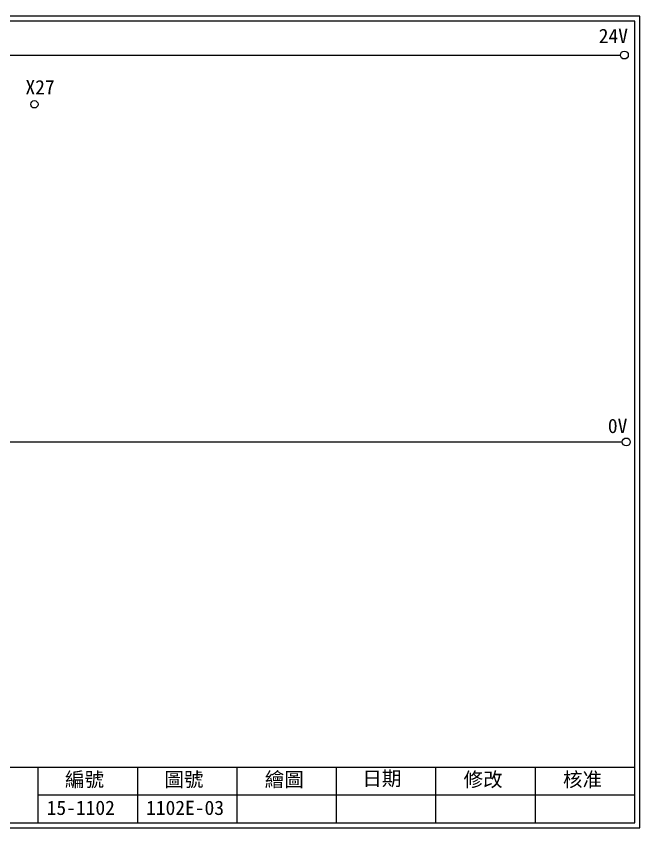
# Model space of a CAD drawing. Extents: x 325 to 612, y 3 to 207.
# Drawn here: x 455.5 to 612.3, y 3 to 207 of the extents above; entities that cross this region are included whole.
import ezdxf

# ---------------------------------------------------------------- set-up
doc = ezdxf.new("R2010")
doc.units = 0
doc.layers.get('0').update_dxf_attribs({"linetype": 'CONTINUOUS'})
doc.layers.add('圖框層', color=7, linetype='CONTINUOUS')
doc.layers.add('標尺寸層', color=3, linetype='CONTINUOUS')
doc.styles.add('STSL', font='kaiu.ttf')

msp = doc.modelspace()

# ---------------------------------------------------------------- linework, layer by layer
for centre in [(608.44, 197.22), (608.92, 99.96)]:
    msp.add_circle(centre, 1)
at = {"layer": '圖框層', "color": 7}
for p, q in [((612.32, 206.97), (325.32, 206.97)), ((612.32, 3), (612.32, 206.97)), ((611.07, 205.72), (326.57, 205.72)), ((611.07, 4.25), (611.07, 205.72)), ((326.57, 18.25), (611.07, 18.25)), ((461.07, 4.25), (461.07, 18.25)), ((486.07, 4.25), (486.07, 18.25)), ((511.07, 4.25), (511.07, 18.25)), ((536.07, 4.25), (536.07, 18.25)), ((561.07, 4.25), (561.07, 18.25)), ((586.07, 4.25), (586.07, 18.25)), ((461.07, 11.25), (611.07, 11.25)), ((326.57, 4.25), (611.07, 4.25)), ((325.32, 3), (612.32, 3))]:
    msp.add_line(p, q, dxfattribs=at)
at = {"layer": '標尺寸層', "color": 7}
for p, q in [((329.84, 197.22), (607.44, 197.22)), ((330.05, 99.96), (607.92, 99.96))]:
    msp.add_line(p, q, dxfattribs=at)
msp.add_circle((460.09, 184.83), 0.92, dxfattribs=at)

# ---------------------------------------------------------------- texts
at = {"layer": '圖框層', "color": 4, "style": 'STSL'}
for s, p in [('24V', (602, 200.22)), ('X27', (457.84, 187.33)), ('0V', (604.3, 102.2)), ('編號', (467.78, 13.34)), ('圖號', (492.78, 13.34)), ('繪圖', (518.01, 13.34)), ('日期', (542.54, 13.59)), ('修改', (568.01, 13.34)), ('核准', (593.01, 13.34)), ('15-1102', (463.18, 6.22)), ('1102E-03', (488.18, 6.22))]:
    msp.add_text(s, height=3.6, dxfattribs=at).set_placement(p)

doc.saveas('drawing.dxf')
